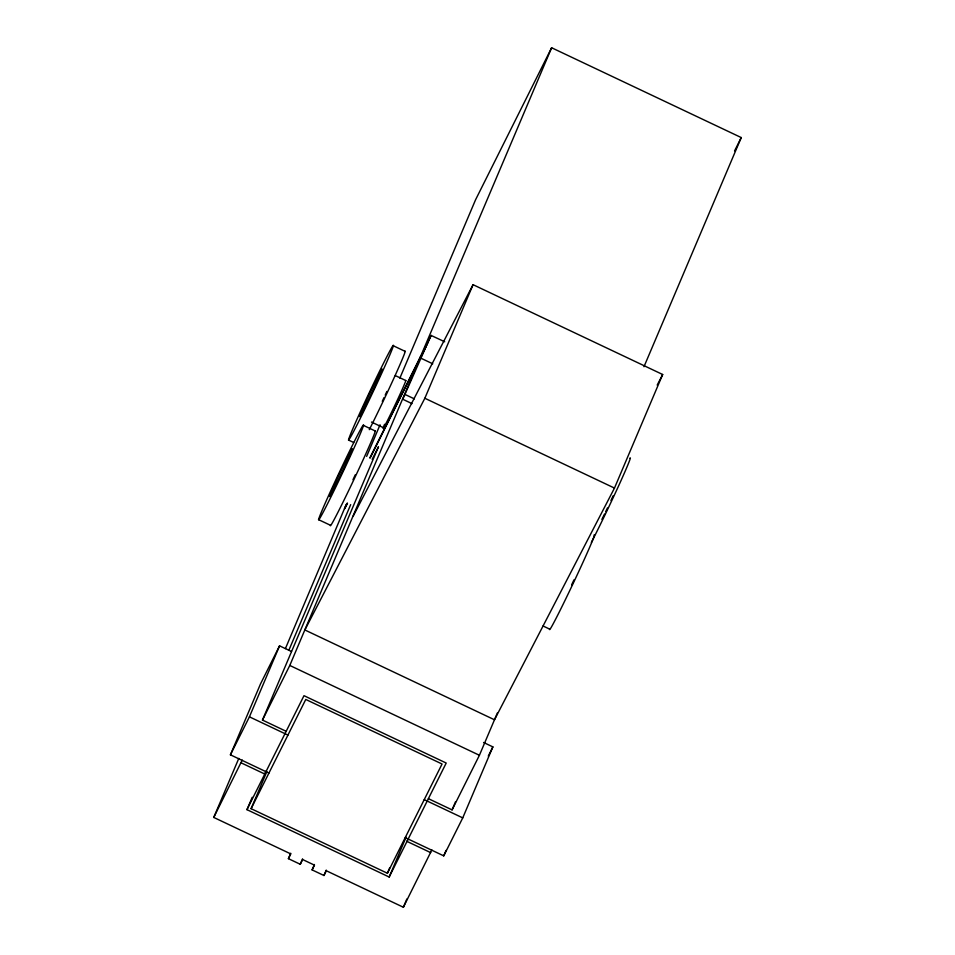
<?xml version="1.0" encoding="UTF-8"?>
<svg xmlns="http://www.w3.org/2000/svg" width="955" height="955" viewBox="0 0 955 955"><rect width="100%" height="100%" fill="white"/><g stroke="black" fill="none" stroke-linecap="round" stroke-linejoin="round"><path stroke-width="1.43" d="M431.242 335.396L419.997 358.949L431.111 335.444L444.696 341.771M268.928 773.073L230.418 754.82L260.548 683.84L279.564 645.843L291.514 651.513M230.418 754.82L249.422 716.835L279.564 645.843M285.402 648.624L346.259 504.383M366.648 456.359L380.054 424.784M399.858 378.132L475.59 199.726L551.632 47.75L741.247 137.568L643.98 366.72M431.863 849.89L403.368 907.25L326.335 870.757L323.96 875.508L312.106 869.898L314.482 865.146L302.64 859.536L300.264 864.275L288.41 858.664L290.786 853.913L213.753 817.432L238.798 758.413M213.753 817.432L242.248 760.061M288.876 650.2L350.676 504.634M286.166 731.303L262.47 720.07L378.467 446.785L372.175 459.355M369.86 457.851L420.558 356.525L551.632 47.75M262.47 720.07L289.795 665.456L420.558 356.525M411.999 403.631L402.783 399.262L428.425 341.293L370.17 457.994M246.963 809.661L303.988 695.682L446.212 763.045L389.174 877.024L246.963 809.661L252.204 797.306M265.944 771.294L264.786 774.039L241.078 762.818M424.844 398.259L473.059 284.685L662.675 374.503L614.471 488.077L494.487 719.784L304.86 629.966L424.844 398.259L614.471 488.077M251.105 808.682L305.767 699.454L442.058 764.012L387.396 873.252L251.105 808.682L266.839 771.628M288.41 858.664L290.702 853.257M300.264 864.275L302.556 858.867M312.106 869.898L314.41 864.49M323.96 875.508L326.252 870.101M387.396 873.252L389.724 867.761M389.174 877.024L406.066 837.225M408.167 838.657L406.997 841.403L430.705 852.636M403.368 907.25L406.866 899.013M428.389 798.667L452.085 809.888L455.583 801.651M452.085 809.888L479.41 755.274L497.388 712.943M405.218 837.63L443.741 855.871L446.057 850.416M443.741 855.871L462.745 817.886L492.876 746.894L483.588 742.489M344.516 508.502L347.178 503.166M344.815 508.645L347.489 503.309M734.574 150.902L741.247 137.568M488.292 756.074L492.876 746.894M353.075 516.392L473.059 284.685M657.195 385.092L662.675 374.503M420.63 358.077L432.746 363.807M393.376 345.794A52.477 1.564 -64.7 0 1 358.829 421.286A52.477 1.564 -64.7 0 1 360.453 411.605A52.477 1.564 -64.7 0 1 393.376 345.794L405.23 351.404M395.298 375.578L405.839 380.568M405.159 394.511L414.386 398.88M371.495 422.062L383.349 427.673M363.497 425.429A52.477 1.564 -64.7 0 1 328.962 500.921A52.477 1.564 -64.7 0 1 330.573 491.228A52.477 1.564 -64.7 0 1 363.497 425.429L375.351 431.039M348.396 439.992L353.66 442.487M318.516 519.627L330.37 525.238A52.477 1.564 -64.7 0 0 354.878 477.536A52.477 1.564 -64.7 0 0 374.826 431.194M543.037 625.979L549.614 629.094A52.477 1.564 -64.7 0 0 574.122 581.392A52.477 1.564 -64.7 0 0 594.082 535.051M289.795 665.456L479.41 755.274M249.422 716.835L287.944 735.075M424.235 799.633L462.745 817.886M405.577 380.651A26.239 0.776 -64.7 0 1 393.15 408.967A26.239 0.776 -64.7 0 1 384.59 424.283M613.134 495.824A26.239 0.776 -64.7 0 1 610.937 500.563M607.452 507.965A26.239 0.776 -64.7 0 1 605.697 511.617M604.551 513.969A26.239 0.776 -64.7 0 1 601.889 519.365M629.882 458.233A52.477 1.564 -64.7 0 1 618.351 486.465A52.477 1.564 -64.7 0 1 591.348 542.428M386.882 391.478A26.239 0.776 -64.7 0 1 385.199 395.119M384.041 397.578A26.239 0.776 -64.7 0 1 382.275 401.303M404.705 351.571A52.477 1.564 -64.7 0 1 395 375.804A52.477 1.564 -64.7 0 1 369.299 429.655M355.32 474.742A26.239 0.776 -64.7 0 1 352.98 479.708M573.991 579.828A26.239 0.776 -64.7 0 1 571.639 584.794M364.858 407.093A26.239 0.776 -64.7 0 0 382.131 369.346A26.239 0.776 -64.7 0 0 365.67 402.246A26.239 0.776 -64.7 0 0 364.858 407.093M334.99 486.728A26.239 0.776 -64.7 0 0 352.252 448.981A26.239 0.776 -64.7 0 0 335.79 481.881A26.239 0.776 -64.7 0 0 334.99 486.728"/></g></svg>
